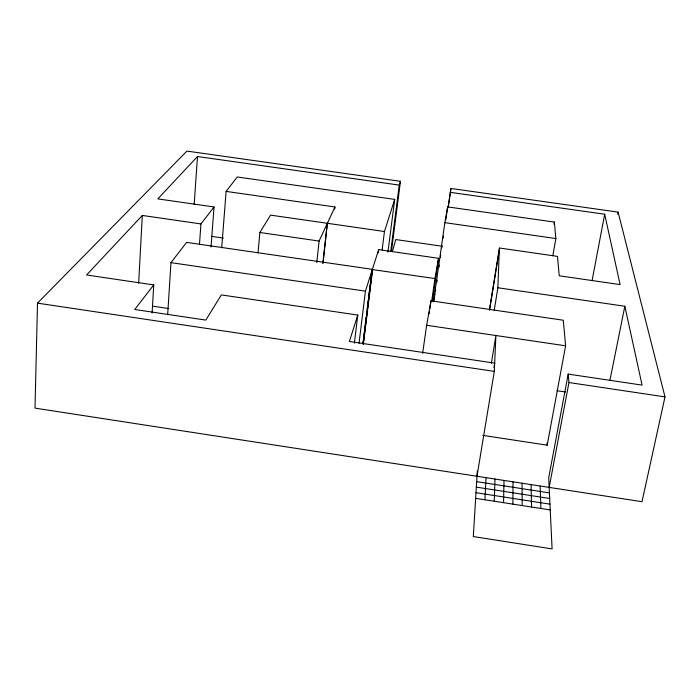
<?xml version="1.0" encoding="UTF-8"?>
<svg xmlns="http://www.w3.org/2000/svg" width="700" height="700" viewBox="0 0 700 700"><rect width="100%" height="100%" fill="white"/><g stroke="black" fill="none" stroke-linecap="round" stroke-linejoin="round"><path stroke-width="1.05" d="M512.881 504.131L513.021 481.819M503.562 502.688L504.009 480.427M391.457 251.248L400.453 181.309L186.952 151.086L37.511 303.144L35 408.118L642.005 501.707L665 396.891L618.1 212.117L450.949 188.449L448.105 207.322M494.244 501.244L494.996 479.036M476.989 476.262L494.305 371.385L495.906 335.51L491.356 363.291M494.244 310.188L497.875 287.761L499.38 248.071L489.44 309.951M489.571 309.969L499.642 248.027L557.48 256.392L559.247 275.791L620.095 284.602L604.686 214.218L450.258 192.334M484.942 499.8L485.992 477.654M138.653 283.15L142.31 215.442L200.926 223.93L214.043 206.972L157.824 198.888L197.496 156.511L399.245 185.097L400.453 181.309M152.101 313.023L153.746 284.918L86.564 274.986L142.31 215.442M477.312 470.986L473.314 536.559L552.09 548.914L548.712 477.706L568.199 374.098L642.093 385.114L624.837 306.25L497.875 287.761M167.668 314.738L170.966 262.64L186.629 242.392L372.374 269.342L378.656 249.629L438.533 258.3L432.364 301.473M194.197 204.251L197.496 156.511M199.465 244.431L200.926 223.93M211.05 246.934L214.043 206.972M221.716 247.73L226.118 191.389L237.265 176.977L394.686 199.395L387.957 252.123M258.029 252.98L259.858 232.487L270.559 215.127L384.449 231.516L394.686 199.395M316.794 262.631L319.095 241.062L334.95 206.964L226.118 191.389M322.91 263.235L327.267 223.256M322.998 263.287L327.364 223.274M334.714 209.134L334.95 206.964M354.392 343.166L357.787 315.07L221.349 294.91L205.817 320.092L134.732 309.496L153.746 284.918M359.039 343.262L365.409 291.156L372.304 269.544L434.936 278.565L438.533 258.3M362.95 342.912L363.352 339.666M363.624 337.505L364.822 327.775M364.989 326.576L365.488 322.368M365.759 320.206L366.161 316.969M366.424 314.808L366.826 311.561M367.098 309.4L367.631 305.078M367.797 303.879L368.296 299.67M368.559 297.509L370.431 282.371M370.703 280.21L371.096 276.973M371.368 274.811L371.77 271.565M363.081 344.137L372.304 269.544M363.151 343.91L372.374 269.342M363.379 344.181L372.636 269.491M378.254 252.866L378.656 249.629M382.139 249.874L384.449 231.516M390.723 251.475L399.245 185.097M422.642 353.36L426.632 325.273L430.981 300.825L563.281 320.233L565.617 345.817L547.173 445.174L482.851 435.374M429.144 313.696L429.45 311.553M429.756 309.409L430.981 300.825M431.69 301.262L434.936 278.565M433.519 301.866L444.868 222.653L447.668 206.894L554.365 222.084L555.861 238.534L552.834 255.666M436.852 282.266L437.168 280.114M439.014 267.19L439.329 265.037M440.405 257.504L440.72 255.351M441.796 247.809L442.102 245.656M443.188 238.123L443.494 235.97M445.812 219.817L447.668 206.894M448.166 207.821L450.949 188.449M493.938 367.439L494.646 363.134L349.361 341.486L357.787 315.07M433.764 300.965L434.998 293.773M435.356 291.716L435.706 289.66M553.989 224.236L554.365 222.084M549.176 487.392L568.96 382.541L568.199 374.098M592.077 280.621L604.686 214.218M617.689 214.235L618.1 212.117M610.006 379.942L624.837 306.25M392.359 251.65L395.815 239.557L441.901 246.207M444.868 222.653L555.861 238.534M259.858 232.487L319.095 241.062M211.566 236.364L223.423 238.088M170.966 262.64L365.409 291.156M426.632 325.273L565.617 345.817M152.609 306.145L168.761 308.551M37.511 303.144L494.305 371.385M568.96 382.541L665 396.891M557.008 390.705L565.591 391.991M476.665 481.653L549.439 492.887M476.332 487.13L549.701 498.479M475.991 492.695L549.972 504.157M475.641 498.356L550.244 509.933M547.067 442.986L547.173 445.174M540.129 486.001L540.89 508.48M531.09 484.601L531.545 507.028M522.051 483.21L522.209 505.584"/></g></svg>
